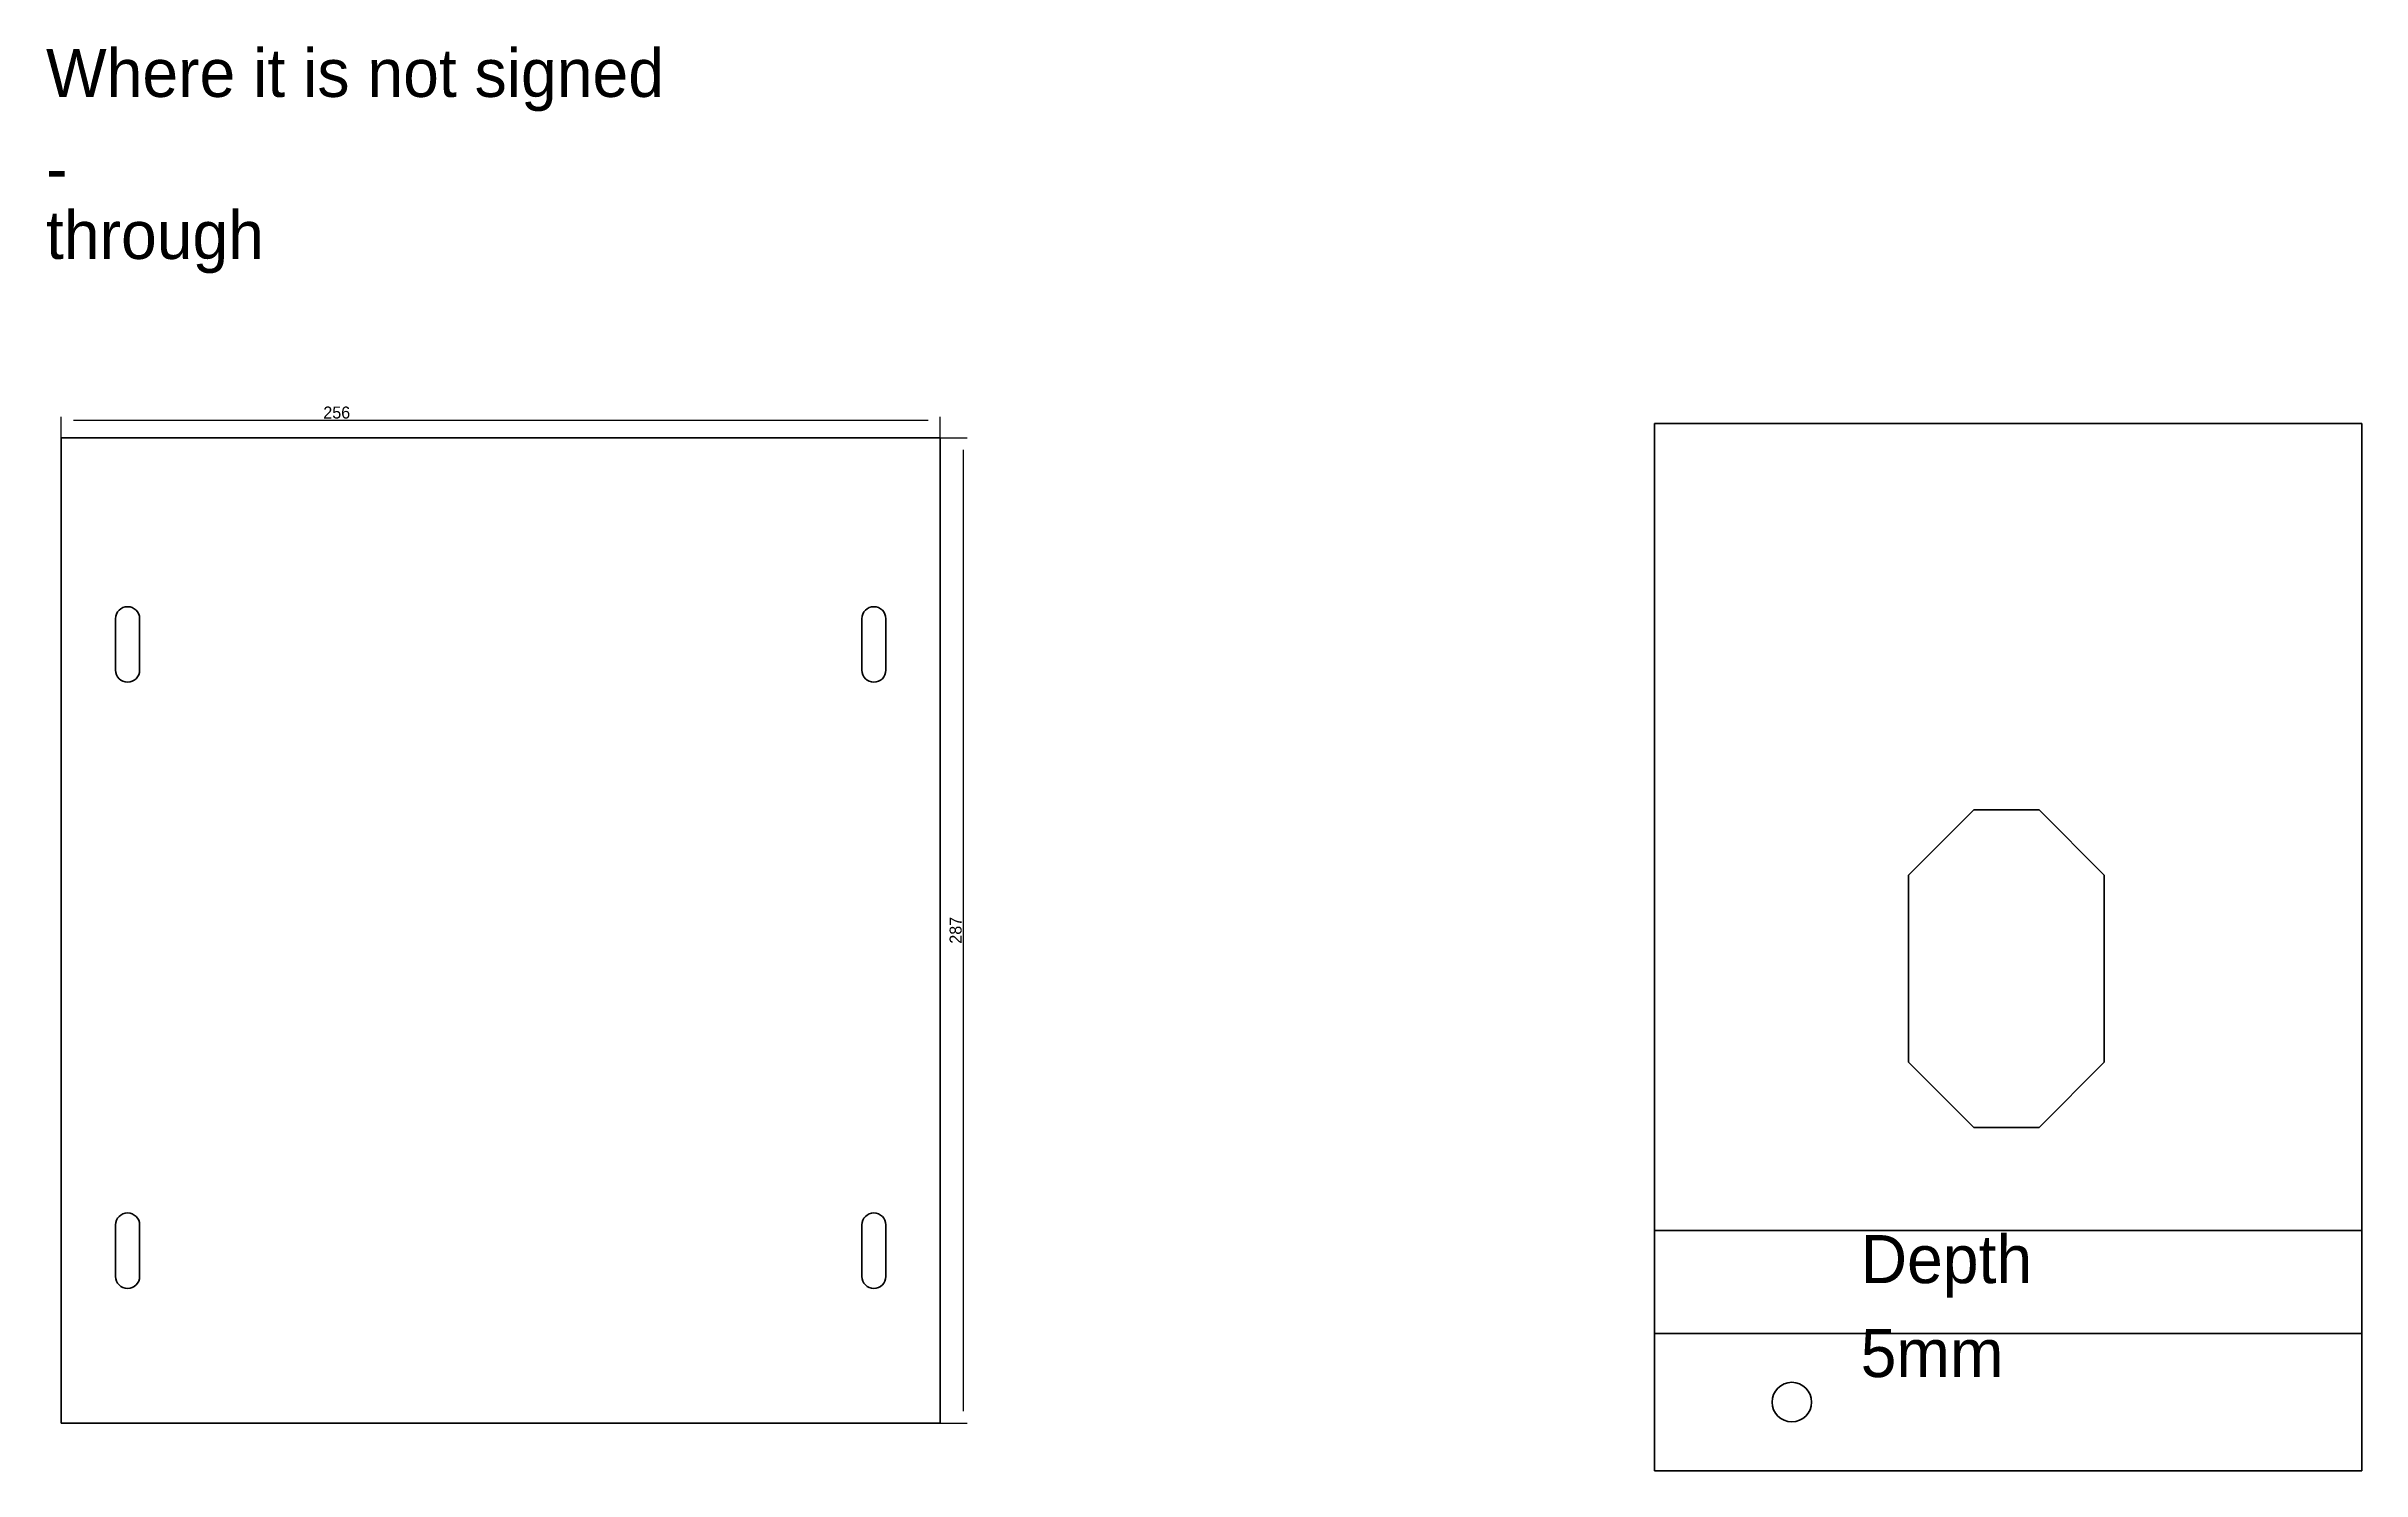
# Model space of a CAD drawing. Extents: x -586 to 710, y -253 to 486.
# Drawn here: x -586 to 88, y 71 to 486 of the extents above; entities that cross this region are included whole.
import ezdxf

# ---------------------------------------------------------------- set-up
doc = ezdxf.new("R2010")
doc.units = 0
doc.header["$MEASUREMENT"] = 0
for name, color, linetype, lineweight in [('Видимый контур (ГОСТ)', 7, 'Continuous', 0), ('Обозначение (ГОСТ)', 7, 'Continuous', 0), ('Размер (ГОСТ)', 7, 'Continuous', 0)]:
    doc.layers.add(name, color=color, linetype=linetype, lineweight=lineweight)

# ---------------------------------------------------------------- blocks, each defined once
blk = doc.blocks.new('Block_0')
at = {"layer": 'Размер (ГОСТ)', "color": 18, "lineweight": 25, "true_color": 0x000000}
for p, q in [((-581.83, 371.63), (-581.83, 377.69)), ((-329.33, 376.69), (-578.33, 376.69)), ((-325.83, 371.63), (-325.83, 377.69))]:
    blk.add_line(p, q, dxfattribs=at)
at = {"layer": 'Размер (ГОСТ)', "insert": (-505.5, 377.19), "char_height": 0.2, "attachment_point": 7}
blk.add_mtext('\\C18;\\c0;\\FMyriad Pro|b0|i0|c1;\\H3.500000;\\W1.000000;256', dxfattribs=at)
blk = doc.blocks.new('Block_1')
at = {"layer": 'Размер (ГОСТ)', "color": 18, "lineweight": 25, "true_color": 0x000000}
for p, q in [((-325.83, 371.63), (-317.99, 371.63)), ((-318.99, 88.13), (-318.99, 368.13)), ((-325.83, 84.63), (-317.99, 84.63))]:
    blk.add_line(p, q, dxfattribs=at)
at = {"layer": 'Размер (ГОСТ)', "insert": (-319.53, 224.27), "char_height": 0.2, "attachment_point": 7, "rotation": 90}
blk.add_mtext('\\C18;\\c0;\\FMyriad Pro|b0|i0|c1;\\H3.500000;\\W1.000000;287', dxfattribs=at)
blk = doc.blocks.new('Block_3')
at = {"layer": 'Обозначение (ГОСТ)', "char_height": 0.2, "attachment_point": 7}
for s, insert in [('\\C18;\\c0;\\FMyriad Pro|b0|i0|c1;\\H14.000000;\\W1.000000;Depth', (-57.68, 121.16)), ('\\C18;\\c0;\\FMyriad Pro|b0|i0|c1;\\H14.000000;\\W1.000000;5mm', (-57.68, 97.82))]:
    blk.add_mtext(s, dxfattribs=dict(at, insert=insert))
blk = doc.blocks.new('Block_6')
at = {"layer": 'Обозначение (ГОСТ)', "char_height": 0.2, "attachment_point": 7}
for s, insert in [('\\C18;\\c0;\\FMyriad Pro|b0|i0|c1;\\H14.000000;\\W1.000000;Where it is not signed', (-586.29, 466.7)), ('\\C18;\\c0;\\FMyriad Pro|b0|i0|c1;\\H14.000000;\\W1.000000;-', (-586.29, 443.1)), ('\\C18;\\c0;\\FMyriad Pro|b0|i0|c1;\\H14.000000;\\W1.000000;through', (-586.29, 419.51))]:
    blk.add_mtext(s, dxfattribs=dict(at, insert=insert))

msp = doc.modelspace()

# ---------------------------------------------------------------- linework, layer by layer
at = {"layer": 'Видимый контур (ГОСТ)', "color": 18, "lineweight": 50, "true_color": 0x000000}
for p, q in [((-581.83, 371.63), (-581.83, 84.63)), ((-325.83, 371.63), (-581.83, 371.63)), ((-325.83, 84.63), (-325.83, 371.63)), ((-117.72, 375.75), (88.28, 375.75)), ((-117.72, 140.75), (-117.72, 375.75)), ((88.28, 375.75), (88.28, 140.75)), ((-566.02, 303.93), (-566.02, 318.93)), ((-559.02, 318.93), (-559.02, 303.93)), ((-348.63, 303.93), (-348.63, 318.93)), ((-341.63, 318.93), (-341.63, 303.93)), ((-43.72, 244.25), (-24.72, 263.25)), ((-24.72, 263.25), (-5.72, 263.25)), ((-5.72, 263.25), (13.28, 244.25)), ((-43.72, 189.75), (-43.72, 244.25)), ((13.28, 244.25), (13.28, 189.75)), ((-24.72, 170.75), (-43.72, 189.75)), ((13.28, 189.75), (-5.72, 170.75)), ((-5.72, 170.75), (-24.72, 170.75)), ((-566.02, 127.33), (-566.02, 142.33)), ((-559.02, 142.33), (-559.02, 127.33)), ((-348.63, 127.33), (-348.63, 142.33)), ((-341.63, 142.33), (-341.63, 127.33)), ((-117.72, 140.75), (88.28, 140.75)), ((-117.72, 110.75), (-117.72, 140.75)), ((88.28, 140.75), (88.28, 110.75)), ((88.28, 110.75), (-117.72, 110.75)), ((-117.72, 70.75), (-117.72, 110.75)), ((88.28, 110.75), (88.28, 70.75)), ((-581.83, 84.63), (-325.83, 84.63)), ((88.28, 70.75), (-117.72, 70.75))]:
    msp.add_line(p, q, dxfattribs=at)
msp.add_circle((-77.72, 90.75), 5.75, dxfattribs=at)
for points in [[(-559.02, 318.93), (-559.02, 320.86), (-560.59, 322.43), (-562.52, 322.43), (-564.46, 322.43), (-566.02, 320.86), (-566.02, 318.93)], [(-341.63, 318.93), (-341.63, 320.86), (-343.2, 322.43), (-345.13, 322.43), (-347.06, 322.43), (-348.63, 320.86), (-348.63, 318.93)], [(-566.02, 303.93), (-566.02, 301.99), (-564.46, 300.43), (-562.52, 300.43), (-560.59, 300.43), (-559.02, 301.99), (-559.02, 303.93)], [(-348.63, 303.93), (-348.63, 301.99), (-347.06, 300.43), (-345.13, 300.43), (-343.2, 300.43), (-341.63, 301.99), (-341.63, 303.93)], [(-559.02, 142.33), (-559.02, 144.26), (-560.59, 145.83), (-562.52, 145.83), (-564.46, 145.83), (-566.02, 144.26), (-566.02, 142.33)], [(-341.63, 142.33), (-341.63, 144.26), (-343.2, 145.83), (-345.13, 145.83), (-347.06, 145.83), (-348.63, 144.26), (-348.63, 142.33)], [(-566.02, 127.33), (-566.02, 125.39), (-564.46, 123.83), (-562.52, 123.83), (-560.59, 123.83), (-559.02, 125.39), (-559.02, 127.33)], [(-348.63, 127.33), (-348.63, 125.39), (-347.06, 123.83), (-345.13, 123.83), (-343.2, 123.83), (-341.63, 125.39), (-341.63, 127.33)]]:
    msp.add_open_spline(points, degree=3, knots=[0, 0, 0, 0, 1, 1, 1, 2, 2, 2, 2], dxfattribs=at)

# ---------------------------------------------------------------- block references
at = {"layer": 'Обозначение (ГОСТ)'}
for name in ['Block_6', 'Block_3']:
    msp.add_blockref(name, (0, 0), dxfattribs=at)
at = {"layer": 'Размер (ГОСТ)'}
for name in ['Block_0', 'Block_1']:
    msp.add_blockref(name, (0, 0), dxfattribs=at)

doc.saveas('drawing.dxf')
